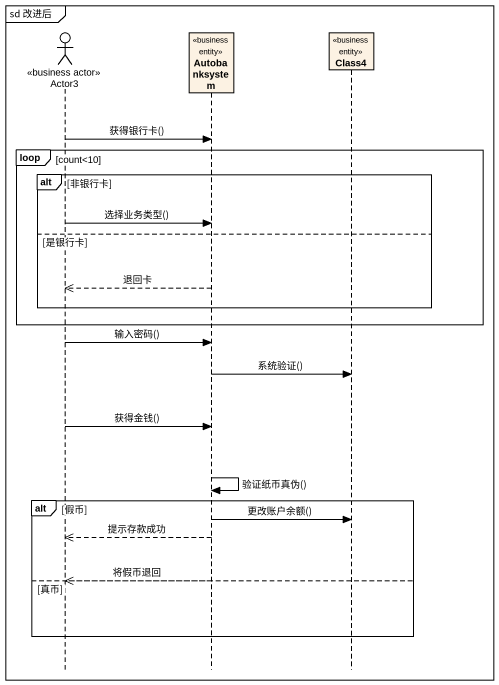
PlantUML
@startuml
mainframe sd 改进后
hide footbox
actor Actor3 <<business actor>>
participant Autobanksystem <<business entity>>
participant Class4 <<business entity>>

Actor3 -> Autobanksystem : 获得银行卡()
loop count<10
  alt 非银行卡
    Actor3 -> Autobanksystem : 选择业务类型()
  else 是银行卡
    Autobanksystem -->> Actor3 : 退回卡
  end
end
Actor3 -> Autobanksystem : 输入密码()
Autobanksystem -> Class4 : 系统验证()
Actor3 -> Autobanksystem : 获得金钱()
Autobanksystem -> Autobanksystem : 验证纸币真伪()
alt 假币
  Autobanksystem -> Class4 : 更改账户余额()
  Autobanksystem -->> Actor3 : 提示存款成功
else 真币
  Autobanksystem -->> Actor3 : 将假币退回
end
@enduml
